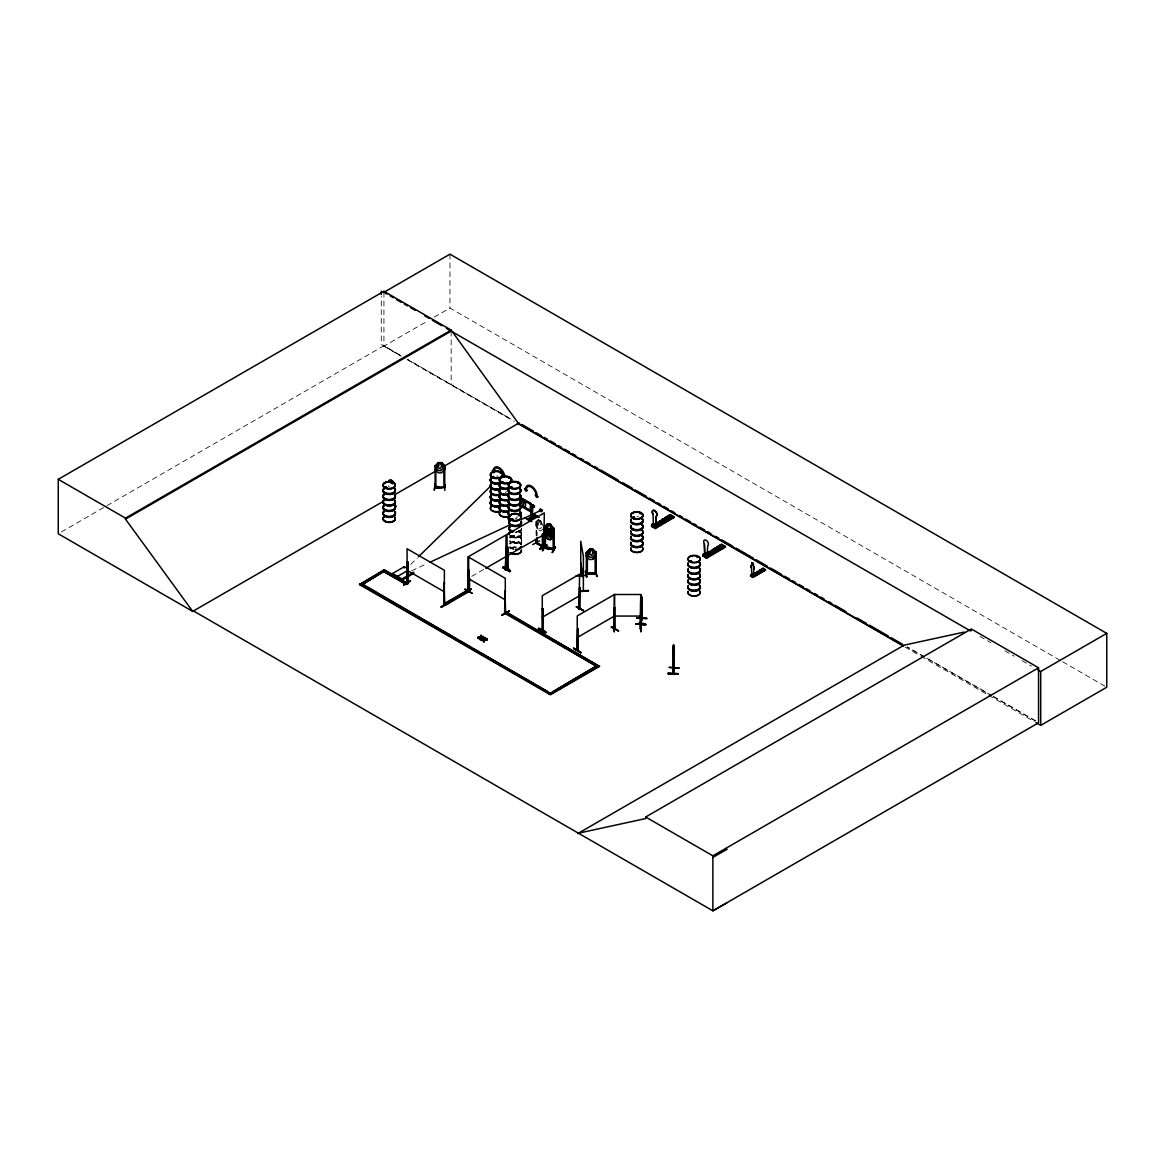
<?xml version="1.0" encoding="UTF-8"?>
<svg xmlns="http://www.w3.org/2000/svg" width="1165" height="1165" viewBox="0 0 1165 1165"><rect width="100%" height="100%" fill="white"/><g stroke="black" fill="none" stroke-linecap="round" stroke-linejoin="round"><path stroke-width="0.75" stroke-dasharray="5 3.75" d="M521.425 542.366L521.454 539.774M521.439 539.89L521.425 544.841M543.05 528.997L540.72 531.065L538.303 529.682L536.016 524.934L536.016 521.512L536.978 521.833L536.978 536.191M511.843 535.711L511.027 536.308A6.189 3.568 0 0 0 520.173 535.827A6.189 3.568 0 0 0 518.352 530.57L520.697 532.114M512.556 536.395L511.479 536.482M518.629 532.58L519.444 532.318M519.284 532.536L519.284 532.099M521.25 529.667L521.571 528.444M521.352 534.983L521.571 533.803M521.25 540.662L521.352 538.361M539.06 520.478L538.317 524.468L539.832 526.667L540.604 524.294L539.133 520.435M542.977 525.575L540.677 520.886L538.303 519.605L537.152 524.862L538.696 527.789L540.225 528.662L541.74 527.512M512.294 536.614L511.319 535.915M512.848 536.351L511.508 536.774M520.711 535.885L521.337 534.764M410.75 564.341L417.157 558.064M538.346 519.444L535.929 521.556L536.978 521.833M511.479 536.148L512.92 536.162M520.697 535.9L519.692 536.643A6.189 3.568 0 0 1 509.906 535.885L515.265 537.706L520.697 535.652M516.881 547.142L512.149 547.506L509.833 548.832A6.189 3.568 0 0 1 516.867 547.171M61.395 531.954L105.418 506.527M106.991 505.625L383.926 345.728L401.124 355.66M383.926 292.298L383.926 346.18L427.963 320.768M434.239 317.128L449.967 308.055L1061.067 660.875M541.74 524.949L540.72 520.813M535.929 524.978L538.376 529.638L540.633 531.109M471.781 576.326L484.232 569.132M411.609 570.821L426.39 563.918M518.396 537.196L519.692 536.41A6.189 3.568 0 0 0 518.352 530.774L519.692 531.371M505.173 492.344L506.935 491.586M518.381 536.992L513.649 537.342L509.833 535.652A6.189 3.568 0 0 0 519.634 536.395M512.149 547.521L513.649 547.157M511.843 536.643L511.319 536.686M400.891 355.791L381.29 344.52L381.29 296.434M407.168 359.403L510.561 418.861L407.386 359.271M924.471 656.885L907.244 646.968L924.428 656.9M991.837 695.622L926.044 657.774L991.663 695.723M993.395 696.51L1035.7 720.844M1062.655 661.778L1106.75 687.248M979.925 636.396L990.832 642.687M1004.856 650.784L1014.22 656.186M1022.011 660.686L1031.36 666.089M993.221 696.612L1035.437 720.989M383.926 346.18L401.124 356.111M407.386 359.723L514.216 421.395M905.147 647.099L919.331 655.298M920.918 656.201L987.119 694.427M988.692 695.345L1034.404 721.732M538.376 519.561L540.677 520.886M388.367 485.776L389.314 486.824M520.711 531.895L521.571 533.978L520.711 532.143M536.745 521.847L536.745 536.337M521.25 538.114L521.454 539.031L521.425 528.852A6.16 3.553 0 0 1 515.265 532.449M521.25 544.055L521.454 544.987M536.351 521.469L536.351 535.827M536.089 521.585L536.104 535.973M451.161 331.108L451.161 384.989M449.967 254.174L449.967 308.055M636.847 516.648A6.16 3.553 0 0 1 638.435 516.779M519.619 530.41A6.16 3.553 0 0 1 518.338 530.963A6.189 3.568 0 0 1 519.634 536.628M521.527 528.546A6.262 3.611 0 0 1 521.308 529.478M520.682 530.352A6.262 3.611 0 0 1 515.265 532.157M521.527 528.24A6.262 3.611 0 0 1 521.308 529.172M520.682 530.046A6.262 3.611 0 0 1 515.265 531.852M515.265 518.381A6.16 3.553 0 0 1 516.852 518.498M513.663 549.268A6.16 3.553 0 0 1 509.921 547.608M509.921 544.055A6.16 3.553 0 0 1 516.066 542.308A6.16 3.553 0 0 1 521.221 544.914M513.649 548.977A6.262 3.611 0 0 1 509.848 547.302M509.848 543.676A6.262 3.611 0 0 1 516.08 541.9A6.262 3.611 0 0 1 521.308 544.55M509.95 548.715A6.131 3.539 0 0 1 516.852 547.055M509.848 537.735A6.262 3.611 0 0 1 519.284 536.774A6.262 3.611 0 0 1 519.284 542.308A6.262 3.611 0 0 1 509.848 541.346M513.663 548.278A6.175 3.568 0 0 1 509.921 546.618M509.921 543.05A6.175 3.568 0 0 1 516.867 541.39A6.175 3.568 0 0 1 521.439 544.841M509.921 538.114A6.16 3.553 0 0 1 519.226 537.167A6.16 3.553 0 0 1 519.226 542.613A6.16 3.553 0 0 1 509.921 541.667M513.649 548.671A6.262 3.611 0 0 1 509.848 546.997M509.848 543.371A6.262 3.611 0 0 1 516.08 541.594A6.262 3.611 0 0 1 521.308 544.244M509.848 537.429A6.262 3.611 0 0 1 519.284 536.468A6.262 3.611 0 0 1 519.284 542.002A6.262 3.611 0 0 1 509.848 541.041M509.921 537.109A6.16 3.553 0 0 1 519.226 536.162A6.16 3.553 0 0 1 519.226 541.623A6.16 3.553 0 0 1 509.921 540.677M518.338 531.342A6.145 3.553 0 0 1 519.605 536.934A6.145 3.553 0 0 1 509.935 536.191M517.624 516.925A6.16 3.553 0 0 1 516.139 517.275M496.567 475.99A6.175 3.568 0 0 1 498.169 476.121"/><path stroke-width="1.5" d="M640.866 600.616L641.1 597.077M585.791 575.408L575.947 576.005M434.924 469.408L438.229 472.874L441.579 472.859L444.884 469.48L444.884 466.058L441.579 462.592L438.229 462.622L434.924 465.985M435.943 466L435.026 466.029L436.089 465.884M435.011 484.451L434.297 490.261L435.026 484.116M435.812 466.015L435.856 487.582C433.162 484.349 441.579 488.863 444.724 486.883M435.856 486.795L435.098 486.504M438.229 462.549L436.657 468.607L438.826 470.675L440.996 470.704L443.137 468.694L441.579 462.592M443.865 466.073L444.753 465.884L441.52 462.753M443.763 487.072C448.103 486.038 436.773 489.635 434.953 487.509M443.967 487.378L443.792 466.116L444.753 466.087M444.753 486.664L443.763 486.839M444.753 490.407L445.103 484.625M640.692 601.533L641.332 595.271L641.667 618.455L640.619 624.076L640.866 597.194L640.968 602.494M673.006 651.133L673.53 644.857L673.705 647.405M635.813 624.105C642.92 621.222 654.249 626.843 635.872 623.712M645.658 624.688L635.857 623.814M668.128 673.676C698.956 674.579 647.099 672.919 678.015 673.909M668.171 673.006L678.03 673.545M655.764 526.318L656.245 516.212A3.306 1.922 59.5 0 0 656.245 512.396A3.306 1.922 59.5 0 0 652.91 510.518A3.306 1.922 59.5 0 0 652.91 514.318L653.055 514.246A3.306 1.922 59.5 0 1 653.055 510.43A3.306 1.922 59.5 0 1 656.39 512.309A3.306 1.922 59.5 0 1 656.39 516.124L655.91 526.231L653.084 524.847L653.783 525.095M707.097 555.953L707.723 545.759A3.306 1.922 59.5 0 0 707.723 541.943A3.306 1.922 59.5 0 0 704.388 540.065A3.306 1.922 59.5 0 0 704.388 543.88L704.796 554.627L706.019 554.059M753.362 575.86L753.784 569.059A2.199 1.282 59.5 0 0 753.449 566.059L753.435 563.86M641.1 602.188L641.216 600.252M673.414 651.774L673.516 646.036M673.283 657.045L673.399 646.662L672.875 673.632L673.326 672.889M673.283 646.793L673.283 673.69L673.414 672.351M673.705 649.968L673.239 654.497L673.006 653.696M545.395 526.638L544.463 526.609L545.424 526.58L545.409 548.351L544.375 548.176L553.87 549.749L553.783 528.167L552.749 527.949L553.535 549.953L553.783 528.167M595.359 552.327L596.029 552.312M541.011 509.702C540.793 506.819 537.793 512.018 540.4 510.78M530.104 504.197C530.963 502.071 529.143 505.042 531.094 504.227L519.546 497.732M530.541 504.168L530.337 511.231M530.672 507.357L531.808 506.629L532.565 507.547L530.949 507.561M654.614 524.585L653.114 525.007M652.837 526.463L652.997 524.002L654.468 523.988L654.002 524.847M704.519 554.161C706.005 553.521 704.286 555.297 704.767 554.001M704.796 554.627L704.81 554.322M705.728 553.564L705.043 554.467M751.789 563.278L751.876 565.171A2.199 1.282 59.5 0 0 751.556 567.806L751.469 567.865A2.199 1.282 59.5 0 1 751.789 565.214L751.906 563.001M752.619 574.738L751.585 575.117L752.444 574.403M753.449 575.801L751.556 574.986L752.634 574.782M752.284 574.942L752.066 575.146M519.546 497.004L531.065 503.542L530.293 510.59M530.381 511.042L530.104 510.474M530.774 510.867L530.774 511.77L530.381 510.488M531.051 511.508L522.415 506.571M636.92 618.105L646.823 618.397L636.978 617.756M641.464 597.325L641.551 619.037L642.061 618.44M640.634 602.465L640.968 624.105L641.1 622.765M641.07 601.985L640.866 602.116M641.332 605.523L640.866 607.446L641.566 600.237M642.046 618.542L641.041 623.989M673.982 646.502L673.632 644.988M673.385 651.57L673.181 651.701M673.53 644.857L673.909 668.113L673.05 673.035M674.331 668.535L674.375 667.239L673.865 667.836M673.355 673.574L674.375 668.026L672.948 673.618L672.977 672.365M679.078 668.302L669.249 667.545M714.655 549.516L716.009 550.288L716.664 549.356M759.289 571.389L759.114 572.379L758.735 571.433M759.303 572.365L759.842 571.797L758.459 571.753M385.353 487.028L386.358 487.742M386.066 486.795L386.562 487.218M386.066 487.072L386.591 487.771M392.751 482.951L393.362 483.402L392.445 483.621M394.09 482.572L391.28 479.936C384.071 481.829 394.556 478.145 392.823 483.591M393.071 483.431L393.362 483.402M392.532 483.14L393.289 483.242M493.916 477.242L492.62 476.878M494.12 477.242L493.29 476.31L493.144 477.315M500.047 472.742L500.717 473.063L499.945 472.641M502.421 482.82A6.175 3.568 0 0 1 502.421 476.645A6.175 3.568 0 0 1 511.683 479.732A6.175 3.568 0 0 1 502.421 482.82L501.372 481.917M502.465 482.543L502.057 481.495L501.314 482.281M501.897 482.208L502.654 482.106M508.668 478.305L509.076 477.694M510.314 487.349L511.275 486.752L512.105 487.625M510.445 487.625L511.275 486.693M511.581 487.072L511.959 487.742L511.843 486.999M517.639 483.373L518.702 483.446L518.032 482.922M511.027 519.357L512.92 519.211M512.658 519.08L511.479 519.255M632.901 518.003L633.425 517.027L632.653 517.478M634.139 517.711L632.988 517.551M634.459 517.537L633.731 517.959M640.007 513.794L640.866 513.416M640.706 513.561L640.546 513.183M691.457 561.224L689.884 561.355L691.282 560.744M691.631 561.501L689.971 560.947M697.238 557.394L698.185 557.074M698.228 557.307L697.442 556.841M614.29 631.459L614.232 626.086M580.636 575.976L581.117 575.146M465.155 588.908L472.247 593.335L464.85 589.475M510.154 571.433L502.668 567.239L509.717 571.695C512.585 570.704 503.702 564.69 502.668 567.675M510.488 571.185L503.411 567.209L510.547 571.214M538.405 628.707C544.987 629.275 551.322 637.037 538.405 628.721L545.453 632.712M538.725 628.459L545.832 632.508M538.783 628.052L545.817 632.071M573.733 648.657C595.621 661.443 558.807 639.498 580.825 652.284M548.54 524.468L545.934 534.4L548.016 536.832L550.069 537.211L552.108 535.565L552.108 533.002L549.56 524.658M548.497 529.405L547.492 533.643L549.531 535.347L550.579 532.711L549.531 529.609L548.467 529.463M529.988 521.105L524.731 517.595M480.927 636.935L480.359 639.687L480.927 636.935L483.315 636.629L483.315 637.983L480.927 638.289M484.567 639.032L483.999 641.784L484.567 639.032L486.955 638.726L486.955 640.08L484.567 640.386M480.359 639.687L481.014 635.304L481.465 636.906M483.999 641.784L485.091 637.663M479.907 638.085L480.373 636.978C474.869 637.823 481.174 637.779 479.907 639.425M481.465 635.566L481.014 636.643L483.315 636.629M483.548 640.182L483.999 639.075C478.509 639.935 484.8 639.876 483.548 641.522M642.017 618.935L642.002 596.931M751.556 574.869L752.124 576.5L751.512 576.02M539.599 540.909L532.653 544.623M403.585 585.223L410.546 580.825M471.097 589.053L465.651 592.694M585.238 571.476L586.767 577.185L585.704 571.389M407.779 583.024L407.007 582.573L407.779 583.243M407.706 562.214L407.692 583.811L407.954 562.069L407.08 561.85L407.954 562.069M444.054 603.659L445.598 604.402L469.612 590.16L469.058 591.354M443.807 604.664L444.739 604.824L444.011 582.893L444.389 604.999M467.908 591.456L468.927 591.645L468.84 570.093L467.966 569.874L468.84 570.093M504.591 612.004C506.659 612.411 503.426 610.78 505.275 613.023L505.29 578.321L467.966 556.768L467.966 591.5L468.199 569.729M598.155 667.21L505.013 612.484M505.61 612.877L504.896 590.917L504.663 612.703M544.332 526.551L547.477 523.74L545.934 529.522L548.016 531.954L550.069 532.332L552.108 530.687L550.652 524.337L553.754 528.415L552.851 528.24M537.065 542.599L536.046 543.196L536.949 542.526M542.817 546.327L536.817 543.006L542.497 545.773M641.012 623.246L641.682 618.397M506.309 569.044L505.552 569.423M506.309 569.831L505.552 570.209L506.003 548.103L505.304 570.064L506.309 569.831L506.251 548.249M507.911 568.913L507.925 568.039L506.906 569.146L507.605 568.738M543.968 547.273L544.638 546.895L543.604 547.171M507.328 569.219L506.979 534.444L544.303 512.891L543.851 548.103L544.506 547.754M542.963 629.202L542.439 630.571L543.225 630.149L543.138 608.611L542.264 608.844L543.138 608.611M579.937 608.96L579.602 587.291L578.889 609.251L579.355 608.552M640.721 607.606L640.328 629.216L640.721 594.5L614.334 594.5L614.217 629.551L614.916 629.144L613.897 629.45L614.756 628.153M544.303 530.031L547.434 534.051L550.652 534.589L553.754 531.837M544.404 530.031L547.521 533.905L550.623 534.648L553.695 531.721M544.259 531.56L547.434 528.677L550.564 529.361L553.623 533.366M550.535 529.42L547.404 528.735M545.482 545.191L542.875 550.768M542.395 550.623L545.904 544.914M544.477 547.404L545.511 547.375L544.521 547.142M545.395 548.118L544.521 547.929M550.594 539.599C546.633 541.172 540.094 528.648 547.434 538.929L550.623 539.526L553.623 536.716M553.725 536.774L550.535 539.497M552.894 549.822C558.166 547.637 527.629 543.822 553.754 549.705M552.341 552.152L555.414 546.691L552.414 552.516M552.283 552.545L555.501 547.099M531.924 517.289C532.259 513.357 533.585 490.698 531.153 517.741L531.051 503.644L519.605 497.339M531.022 504.358L520.74 498.707M541.288 510.197C539.672 514.479 544.725 508.654 541.288 510.197L521.585 519.415M531.298 507.154L532.07 507.605L531.488 506.149L532.42 507.634M613.897 629.45L614.829 629.158M385.921 486.912L385.091 487.654L386.547 487.654M508.843 477.839L509.527 478.364M509.382 478.305L509.44 477.898M518.658 483.359L518.003 483.169M634.401 517.901L633.993 517.114M697.937 557.307L697.238 557.074M586.257 574.243L596.101 573.661M596.058 552.37L595.111 552.166L595.155 573.966L595.024 572.903L596.101 572.874M589.534 549.254L587.976 555.414L590.145 557.321L592.301 557.19L594.441 555.035L592.839 549.21L589.534 549.254L586.257 552.851L586.257 556.331L589.548 559.564L592.883 559.36L596.058 555.676M592.839 559.287L596.16 555.69M550.579 529.347L548.497 530.279L547.492 528.75M573.748 648.279L580.84 652.72M531.153 517.566L531.153 507.634M418.439 556.812L491.513 485.266M468.592 591.252L469.364 590.801M505.304 569.292L506.076 568.84L505.726 570.151M544.55 547.681L543.604 547.958L544.375 547.506M543.138 630.192L542.176 630.381L542.963 629.974M542.264 630.367L542.264 595.737L579.602 574.185L578.961 609.208M578.889 609.251L579.675 608.8M577.301 649.75L577.957 649.4M614.8 629.187L614.771 607.402M587.349 574.17L587.422 552.691L586.257 552.924L589.592 549.327L592.869 549.05L596.174 552.341L596.13 573.864M586.446 573.413L595.199 572.903M595.999 573.107L586.374 573.428L586.286 574.432L586.359 552.676L587.276 552.632L587.189 574.447M714.757 549.589L716.49 549.443M511.479 519.197L512.556 518.993M511.319 519.736L512.76 519.517M512.673 519.736L512.149 518.76M444.724 487.669L444.753 465.884M651.555 526.201L651.599 524.643C655.181 519.983 653.594 531.473 654.075 524.614M653.114 525.284L670.341 514.712L673.88 516.721L674.171 517.449L655.4 528.531M668.972 516.357L651.774 526.507L652.531 526.929L669.744 516.779M670.749 515.556L651.585 526.056L655.414 528.517M653.58 525.066L670.341 515.003L673.239 516.779M706.922 554.686L722.358 545.016L703.383 556.317L702.641 555.865L721.674 544.346L725.198 546.356L725.504 547.084L706.733 558.166M721.485 544.871L725.198 546.633L705.597 557.525M706.238 557.918L706.471 556.288L708.378 555.152L706.194 556.127L706.194 557.249L703.209 555.559L705.102 553.317M765.172 569.816L752.299 577.01L753.085 577.461L765.623 570.078L763.075 568.258L763.716 569.015L750.843 576.194M752.299 576.995L754.206 575.466L752.75 576.85M763.541 568.797L750.566 575.918L763.104 568.564L765.463 569.889M657.045 526.929L656.769 525.371L654.861 527.614L651.876 525.925L653.783 523.682M661.662 519.823C672.088 524.41 656.609 520.391 663.569 518.702L667.108 520.988L663.569 518.702M665.259 517.711C675.685 522.299 660.206 518.265 667.166 516.59L670.705 518.862L667.166 516.59M668.433 515.833C678.86 520.42 663.38 516.401 670.341 514.712M652.08 526.682L671.055 515.571M671.215 515.833L652.502 526.929M673.88 516.721L654.643 528.095L657.045 525.517M673.195 516.59L654.482 527.832M671.666 517.697L654.264 527.891L673.88 516.983M673.894 517.129L654.672 528.138M704.388 543.88L704.665 554.7M703.878 556.55L702.932 554.278L704.84 553.157M712.995 549.458C723.421 554.045 707.941 550.026 714.902 548.336L718.441 550.623L714.902 548.336M716.591 547.346C727.018 551.933 711.538 547.899 718.499 546.225L722.038 548.497L718.499 546.225M719.766 545.468C730.193 550.055 714.713 546.035 721.674 544.346M702.728 555.923L721.63 544.769M703.179 556.171L721.674 544.638M704.33 555.996L704.155 553.739L705.408 554.249L705.408 556.608L704.33 555.996L704.33 553.637M706.762 554.424L722.096 545.22M705.509 557.452L724.528 546.225M707.534 556.812L725.198 546.356M753.362 566.103L753.449 566.059A2.199 1.282 59.5 0 1 753.682 569.117L753.784 569.059M763.526 568.695L750.697 576.107L751.847 574.127L750.755 575.728M763.075 568.258L750.391 575.932L753.129 577.461M752.503 577.01L765.434 569.583M752.648 577.199L765.449 569.758M407.109 582.675L407.561 583.811L406.206 584.597L382.877 571.127L406.206 583.913L407.561 583.126L384.232 569.656L359.548 584.597L550.404 694.777L599.509 666.424L506.178 611.873L504.824 612.659M444.651 583.257L443.763 583.039M507.605 547.186L507.561 568.724M543.604 547.958L544.303 525.997L544.463 548.162M543.851 548.103L544.55 526.129M548.016 549.137L541.361 545.337M443.996 604.402L445.598 605.072L468.942 591.602L467.995 590.699M441.506 607.169C463.262 594.558 426.419 615.615 448.132 602.509M464.486 592.898L471.432 589.17M507.925 568.272L507.328 568.433M441.127 606.965L448.467 603.121M468.679 591.267L469.539 590.99L469.539 578.088M505.537 591.281L504.663 591.063M502.406 615.207C524.017 602.407 486.839 623.785 509.061 610.911M579.355 609.339L579.835 587.422M576.267 606.863L583.694 610.649L576.66 606.63M577.884 628.678L577.185 650.638L577.257 615.95L614.596 594.398L614.552 629.042M613.97 607.853L614.843 607.635L613.97 607.853L614.363 629.551M611.261 627.061L618.702 630.847L611.654 626.843M193.565 610.999L192.808 611.45L58.25 533.759L58.25 479.325L383.926 291.294L451.161 330.103L518.396 423.361L903.341 645.614M383.926 291.294L383.926 292.298L449.967 254.174L1106.75 633.367L1106.75 687.248L1040.709 725.373L1035.991 722.635M58.25 479.325L125.485 518.134L451.161 330.103M727.135 902.7L712.878 910.826L193.477 610.955L192.706 611.392L125.485 519.139L451.161 331.108M192.706 611.392L383.401 501.3M394.382 494.95L436.773 470.485M443.05 466.859L519.153 422.924M359.548 584.597L381.319 572.015M382.877 571.127L384.232 569.656M392.401 574.826L392.401 573.588L404.255 566.743L406.905 568.098M392.401 573.588L397.673 576.311L408.056 570.311M525.575 503.295L522.619 498.897L525.575 503.295L525.502 506.076L522.546 507.066L519.575 505.362L530.774 511.77L530.774 503.775M401.823 579.034L413.691 572.19L413.691 573.428L401.823 580.272L401.823 579.034L397.673 576.311M532.507 504.998L534.429 505.887L534.24 507.226L532.507 506.236L532.507 504.998L534.429 505.887M532.507 506.236L534.429 507.125M530.774 510.954L522.415 505.843M532.172 513.386L538.783 517.318M527.512 519.226L534.895 515.076L527.891 519.109M534.837 515.323L527.832 519.357M528.677 519.561L535.711 515.556L528.706 519.59M529.056 520.085L536.046 516.037M485.776 568.243L506.003 556.564M506.979 556.011L544.303 534.444M542.57 534.036L542.934 547.157L543.21 534.4M542.963 546.327L542.817 547.113M468.811 590.801L467.573 590.145L444.244 603.616L444.258 604.955L444.404 570.311L407.08 548.759L407.08 583.49L408.041 583.636M547.04 545.264C532.42 555.487 543.341 543.283 547.04 545.293M448.904 601.591L467.573 590.815L468.811 591.572M596.596 666.322L504.824 613.329L506.178 612.542L529.522 626.013M542.264 617.29L579.602 595.737M577.257 637.503L614.596 615.95M553.666 691.326L596.786 665.754L549.035 693.99M359.548 583.913L550.404 694.107L599.509 665.754M577.665 833.645L904.113 645.162L964.256 632.085M578.423 833.193L645.658 818.573L645.658 817.014L971.333 628.984L1038.568 667.793L1038.568 722.795L712.878 910.826L712.878 855.824L1038.568 667.793M971.333 630.542L970.576 630.993L446.472 328.399M1037.593 669.686L1040.709 671.491L1106.75 633.367M712.878 857.396L727.135 849.27M429.667 562.389L510.095 524.789M663.599 519.823L664.662 519.648M505.887 569.685L506.003 535.012L468.665 556.564L468.679 591.82M542.57 629.784L543.225 629.362L542.497 629.799M577.738 649.444L577.49 650.784L577.505 629.187M691.428 561.486L690.554 561.748M521.833 505.246L523.595 504.489L523.595 502.712L521.833 499.945M469.189 590.873L469.306 577.942M542.788 630.047L542.89 608.465M542.555 630.527L542.511 608.975M544.681 547.972L544.565 526.42M581.16 576.165L581.131 568.476M583.359 590.844L583.403 556.462L580.738 541.288L580.796 576.224L580.796 575.437M752.022 562.768L752.867 562.913M394.12 504.023L396.377 506.484M502.566 482.208L503.003 481.786M518.425 515.352L519.444 515.367M633.105 517.624L633.745 517.901M531.924 507.911L531.852 517.974M704.912 554.045L705.48 553.914M577.957 650.187L578.131 628.809M407.24 583.228L407.313 561.705M543.21 546.953L536.351 543.021L536.351 539.424M483.315 637.983L481.014 637.998L481.014 635.304M484.64 638.74L486.955 638.726M486.955 640.08L484.64 640.095L484.655 637.401M478.029 636.993L480.446 636.687M478.029 638.347L480.446 638.027M481.669 639.09L484.087 638.784M481.669 640.444L484.087 640.124M502.741 567.573L509.76 571.549M576.326 606.747L583.374 610.766M618.309 631.081L611.363 626.945M385.921 486.737L385.062 487.436M518.891 515.673L519.037 515.673A6.262 3.611 0 0 0 519.969 511.377M633.745 518.323A6.189 3.568 0 0 1 633.745 512.149A6.189 3.568 0 0 1 643.036 515.236A6.189 3.568 0 0 1 633.745 518.323L632.944 517.886M580.301 590.873L588.514 590.437M580.243 591.325L588.529 590.917L580.33 591.485M596.698 576.529L595.621 570.471L597.15 576.529M614.334 616.067L640.721 616.067M444.87 487.451L435.055 487.567L435.171 486.475M586.417 574.447L596.029 573.864L595.999 552.123M641.216 595.271L640.925 604.897L640.692 604.096M641.201 596.451L641.216 598.752M640.866 607.329L640.634 605.844L640.968 607.46M636.935 617.96L646.779 618.586M635.813 624.018L645.658 624.629M669.234 667.254L679.137 667.982M673.792 668.492L674.317 646.517M545.322 547.594L545.322 548.38M705.742 557.438L706.5 557.86M435.171 487.553L435.069 465.767M547.434 523.799L550.652 524.337M547.492 523.886L550.608 524.425M548.497 524.527L549.531 524.716M633.745 516.983L634.503 517.478M385.586 487.451L386.387 487.028M542.846 547.099L542.963 534.546M751.847 574.127L752.066 575.029M665.157 519.808C661.822 518.25 664.676 522.925 665.448 519.867M444.069 604.417L444.011 582.893M752.226 574.855L751.396 574.52L751.396 576.093M652.837 524.104L653.696 524.556M652.997 526.362L654.075 526.973M702.932 555.69L706.747 558.151M410.211 581.029L403.643 584.874M383.926 292.298L387.057 294.104M390.188 295.91L393.319 297.716M396.435 299.522L401.124 302.23M404.255 304.036L407.386 305.842M410.517 307.647L415.206 310.356M424.584 315.773L429.273 318.482M432.404 320.288L441.783 325.69M522.299 424.73L533.293 431.079M536.439 432.899L541.157 435.623M544.288 437.428L547.434 439.249M550.579 441.054L555.297 443.778M558.443 445.598L561.574 447.418M564.719 449.224L569.437 451.947M572.583 453.768L575.714 455.573M580.432 458.296L583.578 460.117M586.723 461.923L589.854 463.743M594.572 466.466L597.718 468.272M600.863 470.092L618.149 480.067M622.853 482.791L632.289 488.237M635.42 490.043L646.429 496.392M649.56 498.212L654.279 500.935M657.424 502.741L660.57 504.562M663.715 506.382L668.419 509.09M671.564 510.911L674.71 512.731M679.413 515.44L682.559 517.26M685.704 519.08L690.423 521.803M693.568 523.609L696.699 525.43M699.845 527.235L704.563 529.959M707.708 531.779L710.839 533.585M715.558 536.308L718.703 538.128M721.849 539.934L732.843 546.283M735.989 548.103L753.274 558.079M756.405 559.899L767.415 566.248M770.546 568.054L781.555 574.418M784.686 576.224L789.404 578.947M792.55 580.767L795.695 582.573M798.84 584.393L803.544 587.116M806.69 588.922L809.835 590.742M814.539 593.466L817.684 595.271M820.83 597.092L823.975 598.897M828.694 601.621L831.825 603.441M834.97 605.247L845.965 611.61M856.974 617.96L866.396 623.391M869.541 625.212L888.4 636.09M891.531 637.91L902.54 644.26M517.362 423.215L903.574 646.196M502.974 476.587L503.95 477.155A6.946 4.005 60 0 0 499.042 468.65A6.946 4.005 60 0 0 494.135 471.49M531.488 506.149L532.274 506.6M531.298 506.265L532.026 506.862M519.605 499.974L522.051 503.178L519.605 502.625M520.74 505.159L531.051 510.823M532.143 513.357L537.779 516.619M531.779 513.27L538.885 517.551M531.779 521.687L524.789 517.653M542.963 547.113L536.031 543.108L536.104 539.57M467.966 578.321L505.29 599.873M532.623 627.818L599.509 666.424M407.08 570.311L444.404 591.864M393.974 575.728L400.265 579.369M385.79 571.229L398.226 578.423M401.343 580.214L407.561 583.811M365.402 586.403L362.257 583.913L550.404 693.219M368.533 588.209L379.513 594.543M382.644 596.364L456.331 638.901M459.461 640.706L470.442 647.041M473.572 648.861L547.259 691.398M645.658 817.014L712.878 855.824M673.851 668.55L673.88 646.386M752.575 562.826L753.333 563.918M443.894 487.654L443.763 486.65M663.438 520.362L665.332 519.721M704.723 554.263L708.378 556.564L708.378 555.152M542.366 546.807L542.322 534.182M546.72 545.031L539.701 548.73M389.27 481.029L390.29 480.81L391.28 483.446M532.347 517.61L532.565 507.328M493.698 472.801L492.285 470.412L493.261 470.98A8.315 4.806 60 0 1 498.372 467.194A8.315 4.806 60 0 1 504.824 475.903M751.731 575.16L751.556 567.806M585.631 571.447L586.636 577.141M580.738 562.841L583.403 578.015M653.055 514.246L653.405 524.993L653.507 523.522M641.012 626.144L640.794 631.911L640.765 625.751M614.261 625.751L614.29 631.911M1040.709 671.491L1040.709 725.373M763.323 570.835L760.963 569.685M760.92 572.248L758.561 571.098M754.017 575.35L754.206 576.398M708.102 555.006L708.102 556.127M656.769 525.371L656.769 526.493M536.978 537.997L536.817 543.56M536.745 538.128L536.599 543.516M534.24 506.003L534.24 507.226M532.696 504.882L532.696 506.12M531.779 506.877L531.706 517.974M507.853 547.317L507.853 568.957M507.212 547.681L507.212 569.234M504.896 590.917L504.824 613.329M486.519 638.478L486.519 639.833M482.893 636.381L482.893 637.736M482.092 639.337L482.092 640.692M478.451 637.24L478.451 638.595M404.255 566.743L404.255 567.981M381.29 291.09L381.29 294.658M125.485 518.134L125.485 519.139M699.408 573.617A6.145 3.553 0 0 1 694.879 578.903A6.145 3.553 0 0 1 688.136 574.462M699.422 562.025A6.175 3.568 0 0 1 694.879 567.34A6.175 3.568 0 0 1 688.107 562.884M699.408 568.971A6.16 3.553 0 0 1 694.879 574.272A6.16 3.553 0 0 1 688.122 569.831M699.495 568.593A6.262 3.611 0 0 1 694.893 573.996A6.262 3.611 0 0 1 688.034 569.467M699.495 568.287A6.262 3.611 0 0 1 694.893 573.69A6.262 3.611 0 0 1 688.034 569.161M699.408 567.981A6.16 3.553 0 0 1 694.879 573.282A6.16 3.553 0 0 1 688.122 568.84M699.495 562.651A6.262 3.611 0 0 1 694.893 568.039A6.262 3.611 0 0 1 688.034 563.525M699.495 562.346A6.262 3.611 0 0 1 694.893 567.734A6.262 3.611 0 0 1 688.034 563.219M699.422 563.03A6.175 3.568 0 0 1 694.879 568.345A6.175 3.568 0 0 1 688.107 563.889M699.422 573.952A6.175 3.568 0 0 1 694.879 579.267A6.175 3.568 0 0 1 688.107 574.811M699.437 574.185A6.189 3.568 0 0 1 694.879 579.5A6.189 3.568 0 0 1 688.107 575.044M699.422 578.976A6.175 3.568 0 0 1 694.879 584.291A6.175 3.568 0 0 1 688.107 579.835M699.408 585.922A6.16 3.553 0 0 1 694.879 591.223A6.16 3.553 0 0 1 688.122 586.781M699.495 585.544A6.262 3.611 0 0 1 694.893 590.946A6.262 3.611 0 0 1 688.034 586.417M699.495 585.238A6.262 3.611 0 0 1 694.893 590.64A6.262 3.611 0 0 1 688.034 586.112M699.495 579.602A6.262 3.611 0 0 1 694.893 584.99A6.262 3.611 0 0 1 688.034 580.476M699.495 579.296A6.262 3.611 0 0 1 694.893 584.684A6.262 3.611 0 0 1 688.034 580.17M699.422 579.981A6.175 3.568 0 0 1 694.879 585.296A6.175 3.568 0 0 1 688.107 580.84M699.408 584.932A6.16 3.553 0 0 1 694.879 590.233A6.16 3.553 0 0 1 688.122 585.791M699.422 590.903A6.175 3.568 0 0 1 694.879 596.218A6.175 3.568 0 0 1 688.107 591.762M699.393 590.582A6.131 3.539 0 0 1 694.879 595.854A6.131 3.539 0 0 1 688.151 591.427M699.408 574.491A6.145 3.553 0 0 1 695.665 579.704A6.145 3.553 0 0 1 687.933 576.267M642.206 530.148A6.189 3.568 0 0 1 637.648 535.478A6.189 3.568 0 0 1 630.877 531.007M642.177 519.43A6.16 3.553 0 0 1 637.648 524.731A6.16 3.553 0 0 1 630.891 520.289M642.177 518.425A6.16 3.553 0 0 1 637.648 523.74A6.16 3.553 0 0 1 630.891 519.284M642.177 525.371A6.16 3.553 0 0 1 637.648 530.687A6.16 3.553 0 0 1 630.891 526.231M642.264 524.993A6.262 3.611 0 0 1 637.663 530.395A6.262 3.611 0 0 1 630.804 525.866M642.264 524.687A6.262 3.611 0 0 1 637.663 530.09A6.262 3.611 0 0 1 630.804 525.561M642.177 524.381A6.16 3.553 0 0 1 637.648 529.682A6.16 3.553 0 0 1 630.891 525.24M642.264 519.051A6.262 3.611 0 0 1 637.663 524.439A6.262 3.611 0 0 1 630.804 519.925M642.264 518.745A6.262 3.611 0 0 1 637.663 524.134A6.262 3.611 0 0 1 630.804 519.619M642.192 530.337A6.175 3.568 0 0 1 637.648 535.652A6.175 3.568 0 0 1 630.877 531.196M642.789 531.764A6.145 3.553 0 0 1 636.847 536.235A6.145 3.553 0 0 1 630.906 531.764M642.789 547.841A6.145 3.553 0 0 1 636.847 552.312A6.145 3.553 0 0 1 630.906 547.841M642.206 530.599A6.189 3.568 0 0 1 637.648 535.929A6.189 3.568 0 0 1 630.877 531.458M642.192 536.381A6.175 3.568 0 0 1 637.648 541.696A6.175 3.568 0 0 1 630.877 537.24M642.192 535.376A6.175 3.568 0 0 1 637.648 540.691A6.175 3.568 0 0 1 630.877 536.235M642.192 542.322A6.175 3.568 0 0 1 637.648 547.637A6.175 3.568 0 0 1 630.877 543.181M642.264 541.943A6.262 3.611 0 0 1 637.663 547.346A6.262 3.611 0 0 1 630.804 542.817M642.264 541.638A6.262 3.611 0 0 1 637.663 547.04A6.262 3.611 0 0 1 630.804 542.511M642.192 541.317A6.175 3.568 0 0 1 637.648 546.647A6.175 3.568 0 0 1 630.877 542.176M642.264 536.002A6.262 3.611 0 0 1 637.663 541.39A6.262 3.611 0 0 1 630.804 536.876M642.264 535.696A6.262 3.611 0 0 1 637.663 541.084A6.262 3.611 0 0 1 630.804 536.57M642.192 547.288A6.175 3.568 0 0 1 637.648 552.603A6.175 3.568 0 0 1 630.877 548.147M512.134 531.662A6.262 3.611 0 0 1 509.848 526.726M512.178 531.968A6.16 3.553 0 0 1 509.921 527.104M509.309 534.444A6.16 3.553 0 0 1 509.921 531.75M509.09 533.847A6.175 3.568 0 0 1 509.921 532.07M521.308 521.658A6.262 3.611 0 0 1 514.449 526.172A6.262 3.611 0 0 1 509.848 520.784M513.663 531.327A6.175 3.568 0 0 1 509.921 526.099M521.236 522.022A6.175 3.568 0 0 1 514.464 526.478A6.175 3.568 0 0 1 509.921 521.148M513.649 531.721A6.262 3.611 0 0 1 509.848 526.42M521.308 521.352A6.262 3.611 0 0 1 514.449 525.866A6.262 3.611 0 0 1 509.848 520.478M521.221 521.017A6.16 3.553 0 0 1 514.464 525.473A6.16 3.553 0 0 1 509.921 520.158M509.105 534.415A6.16 3.553 0 0 1 509.921 532.638M509.076 534.123A6.189 3.568 0 0 1 509.906 532.332M521.41 550.492A6.145 3.553 0 0 1 517.624 553.768A6.145 3.553 0 0 1 510.911 552.996M521.236 549.895A6.189 3.568 0 0 1 517.624 554.118A6.189 3.568 0 0 1 509.906 552.603M521.236 546.764A6.175 3.568 0 0 1 520.609 547.623M519.634 548.351A6.175 3.568 0 0 1 518.352 548.919M516.867 549.283A6.175 3.568 0 0 1 515.265 549.399M520.682 547.302A6.262 3.611 0 0 1 518.396 548.613M520.682 546.997A6.262 3.611 0 0 1 519.692 547.739M394.615 494.761A6.262 3.611 0 0 1 389.183 500.193A6.262 3.611 0 0 1 383.766 494.761M394.542 495.14A6.175 3.568 0 0 1 389.183 500.484A6.175 3.568 0 0 1 383.838 495.14M394.498 499.785A6.131 3.539 0 0 1 389.183 505.1A6.131 3.539 0 0 1 383.882 499.785M394.542 500.12A6.175 3.568 0 0 1 389.183 505.464A6.175 3.568 0 0 1 383.838 500.12M394.615 488.819A6.262 3.611 0 0 1 389.183 494.237A6.262 3.611 0 0 1 383.766 488.819M394.542 494.135A6.175 3.568 0 0 1 389.183 499.494A6.175 3.568 0 0 1 383.838 494.135M394.527 489.198A6.16 3.553 0 0 1 389.183 494.528A6.16 3.553 0 0 1 383.853 489.198M394.615 494.455A6.262 3.611 0 0 1 389.183 499.887A6.262 3.611 0 0 1 383.766 494.455M394.615 488.514A6.262 3.611 0 0 1 389.183 493.931A6.262 3.611 0 0 1 383.766 488.514M394.542 488.193A6.175 3.568 0 0 1 389.183 493.538A6.175 3.568 0 0 1 383.838 488.193M394.615 511.712A6.262 3.611 0 0 1 389.183 517.144A6.262 3.611 0 0 1 383.766 511.712M394.542 512.09A6.175 3.568 0 0 1 389.183 517.435A6.175 3.568 0 0 1 383.838 512.09M394.498 516.736A6.131 3.539 0 0 1 389.183 522.051A6.131 3.539 0 0 1 383.882 516.736M394.498 500.673A6.131 3.539 0 0 1 389.183 505.989A6.131 3.539 0 0 1 383.882 500.673M394.542 500.368A6.189 3.568 0 0 1 389.183 505.726A6.189 3.568 0 0 1 383.838 500.368M394.615 505.77A6.262 3.611 0 0 1 389.183 511.187A6.262 3.611 0 0 1 383.766 505.77M394.542 511.085A6.175 3.568 0 0 1 389.183 516.444A6.175 3.568 0 0 1 383.838 511.085M394.527 506.149A6.16 3.553 0 0 1 389.183 511.479A6.16 3.553 0 0 1 383.853 506.149M394.615 511.406A6.262 3.611 0 0 1 389.183 516.838A6.262 3.611 0 0 1 383.766 511.406M394.615 505.464A6.262 3.611 0 0 1 389.183 510.882A6.262 3.611 0 0 1 383.766 505.464M394.542 505.144A6.175 3.568 0 0 1 389.183 510.488A6.175 3.568 0 0 1 383.838 505.144M519.867 499.756A6.131 3.539 0 0 1 515.352 505.042A6.131 3.539 0 0 1 508.624 500.615M519.896 489.154A6.175 3.568 0 0 1 515.352 494.47A6.175 3.568 0 0 1 508.581 490.014M519.896 488.164A6.175 3.568 0 0 1 515.352 493.479A6.175 3.568 0 0 1 508.581 489.023M519.896 495.11A6.175 3.568 0 0 1 515.352 500.426A6.175 3.568 0 0 1 508.581 495.97M519.969 494.732A6.262 3.611 0 0 1 515.367 500.12A6.262 3.611 0 0 1 508.508 495.606M519.969 494.426A6.262 3.611 0 0 1 515.367 499.814A6.262 3.611 0 0 1 508.508 495.3M519.896 494.106A6.175 3.568 0 0 1 515.352 499.421A6.175 3.568 0 0 1 508.581 494.965M519.969 488.79A6.262 3.611 0 0 1 515.367 494.178A6.262 3.611 0 0 1 508.508 489.664M519.969 488.485A6.262 3.611 0 0 1 515.367 493.873A6.262 3.611 0 0 1 508.508 489.358M519.896 500.091A6.175 3.568 0 0 1 515.352 505.406A6.175 3.568 0 0 1 508.581 500.95M519.881 500.644A6.145 3.553 0 0 1 515.352 505.945A6.145 3.553 0 0 1 508.61 501.503M509.222 520.245A6.145 3.553 0 0 1 508.61 517.551M519.91 500.309A6.189 3.568 0 0 1 515.352 505.639A6.189 3.568 0 0 1 508.581 501.168M519.896 506.105A6.175 3.568 0 0 1 515.352 511.42A6.175 3.568 0 0 1 508.581 506.964M519.896 505.115A6.175 3.568 0 0 1 515.352 510.43A6.175 3.568 0 0 1 508.581 505.974M519.896 512.061A6.175 3.568 0 0 1 519.896 515.614M509.207 515.614A6.175 3.568 0 0 1 508.581 512.92M519.969 511.683A6.262 3.611 0 0 1 519.969 515.294M510.124 516.051A6.262 3.611 0 0 1 508.508 512.556M510.124 515.746A6.262 3.611 0 0 1 508.508 512.25M519.896 511.056A6.175 3.568 0 0 1 518.92 515.367M510.183 515.367A6.175 3.568 0 0 1 508.581 511.916M519.969 505.741A6.262 3.611 0 0 1 515.367 511.129A6.262 3.611 0 0 1 508.508 506.615M519.969 505.435A6.262 3.611 0 0 1 515.367 510.823A6.262 3.611 0 0 1 508.508 506.309M510.183 521.148A6.189 3.568 0 0 1 508.581 517.697M508.639 494.455A6.262 3.611 0 0 1 501.081 493.873A6.262 3.611 0 0 1 500.091 489.518M508.595 494.761A6.175 3.568 0 0 1 501.139 494.193A6.175 3.568 0 0 1 500.164 489.882M508.581 499.377A6.131 3.539 0 0 1 501.168 498.824A6.131 3.539 0 0 1 500.193 494.543M508.595 499.756A6.175 3.568 0 0 1 501.139 499.188A6.175 3.568 0 0 1 500.164 494.877M508.639 488.499A6.262 3.611 0 0 1 501.081 487.931A6.262 3.611 0 0 1 500.091 483.562M508.595 493.756A6.175 3.568 0 0 1 501.139 493.188A6.175 3.568 0 0 1 500.164 488.892M508.595 488.805A6.175 3.568 0 0 1 501.139 488.237A6.175 3.568 0 0 1 500.164 483.941M508.639 494.149A6.262 3.611 0 0 1 501.081 493.567A6.262 3.611 0 0 1 500.091 489.213M508.639 488.193A6.262 3.611 0 0 1 501.081 487.625A6.262 3.611 0 0 1 500.091 483.257M508.595 487.8A6.16 3.553 0 0 1 501.154 487.247A6.16 3.553 0 0 1 500.178 482.951M508.639 511.406A6.262 3.611 0 0 1 501.081 510.823A6.262 3.611 0 0 1 500.091 506.469M508.595 511.712A6.175 3.568 0 0 1 501.139 511.144A6.175 3.568 0 0 1 500.164 506.833M508.581 516.328A6.131 3.539 0 0 1 501.168 515.775A6.131 3.539 0 0 1 500.193 511.493M508.581 500.266A6.131 3.539 0 0 1 501.168 499.698A6.131 3.539 0 0 1 500.193 495.431M508.595 516.707A6.175 3.568 0 0 1 501.139 516.139A6.175 3.568 0 0 1 500.164 511.828M508.595 499.989A6.189 3.568 0 0 1 501.139 499.421A6.189 3.568 0 0 1 500.149 495.11M508.639 505.45A6.262 3.611 0 0 1 501.081 504.882A6.262 3.611 0 0 1 500.091 500.513M508.595 510.707A6.175 3.568 0 0 1 501.139 510.139A6.175 3.568 0 0 1 500.164 505.843M508.595 505.756A6.175 3.568 0 0 1 501.139 505.188A6.175 3.568 0 0 1 500.164 500.892M508.639 511.1A6.262 3.611 0 0 1 501.081 510.518A6.262 3.611 0 0 1 500.091 506.163M508.639 505.144A6.262 3.611 0 0 1 501.081 504.576A6.262 3.611 0 0 1 500.091 500.207M508.595 504.751A6.16 3.553 0 0 1 501.154 504.197A6.16 3.553 0 0 1 500.178 499.901M500.994 488.718A6.262 3.611 0 0 1 492.751 489.023A6.262 3.611 0 0 1 491.149 484.349M500.935 489.023A6.175 3.568 0 0 1 492.81 489.329A6.175 3.568 0 0 1 491.222 484.727M500.906 493.654A6.131 3.539 0 0 1 492.824 493.96A6.131 3.539 0 0 1 491.251 489.373M500.994 482.761A6.262 3.611 0 0 1 492.751 483.082A6.262 3.611 0 0 1 491.149 478.407M500.935 488.033A6.175 3.568 0 0 1 492.81 488.339A6.175 3.568 0 0 1 491.222 483.723M500.935 483.082A6.175 3.568 0 0 1 492.81 483.388A6.175 3.568 0 0 1 491.222 478.771M500.994 488.412A6.262 3.611 0 0 1 492.751 488.718A6.262 3.611 0 0 1 491.149 484.043M500.994 482.456A6.262 3.611 0 0 1 492.751 482.776A6.262 3.611 0 0 1 491.149 478.101M500.935 482.077A6.175 3.568 0 0 1 492.81 482.383A6.175 3.568 0 0 1 491.222 477.781M500.994 505.668A6.262 3.611 0 0 1 492.751 505.974A6.262 3.611 0 0 1 491.149 501.3M500.935 505.974A6.175 3.568 0 0 1 492.81 506.28A6.175 3.568 0 0 1 491.222 501.678M500.906 510.605A6.131 3.539 0 0 1 492.824 510.911A6.131 3.539 0 0 1 491.251 506.324M500.906 494.543A6.131 3.539 0 0 1 492.824 494.848A6.131 3.539 0 0 1 491.251 490.261M500.935 510.969A6.175 3.568 0 0 1 492.81 511.275A6.175 3.568 0 0 1 491.222 506.673M500.994 499.712A6.262 3.611 0 0 1 492.751 500.033A6.262 3.611 0 0 1 491.149 495.358M500.935 504.984A6.175 3.568 0 0 1 492.81 505.29A6.175 3.568 0 0 1 491.222 500.673M499.654 500.601A6.175 3.568 0 0 1 492.198 500.033A6.175 3.568 0 0 1 491.222 495.722M500.994 505.362A6.262 3.611 0 0 1 492.751 505.668A6.262 3.611 0 0 1 491.149 500.994M500.994 499.406A6.262 3.611 0 0 1 492.751 499.727A6.262 3.611 0 0 1 491.149 495.052M500.935 499.028A6.175 3.568 0 0 1 492.81 499.334A6.175 3.568 0 0 1 491.222 494.732M439.351 463.102L438.288 467.573L440.428 468.927L441.535 466.102L440.428 463.117L439.351 463.16M716.81 549.676C714.917 552.603 714.014 547.201 716.766 549.734M546.662 530.92L548.322 533.818L546.589 536.148L548.846 534.385L551.103 537.007L549.399 534.007L551.03 531.75L548.875 533.395L546.662 530.92M590.67 549.778L589.621 554.249L591.733 555.457L592.839 552.559L591.733 549.705L590.67 549.778M384.232 571.229L360.902 585.383L384.232 571.229M527.323 490.48L525.896 491.222L524.483 488.834L525.459 489.402A8.315 4.806 60 0 1 531.342 486.009A8.315 4.806 60 0 1 537.225 496.188L538.201 496.756L536.686 497.455L535.186 495.009L536.148 495.576A6.946 4.005 60 0 0 531.24 487.072A6.946 4.005 60 0 0 526.332 489.912L527.323 490.48M764.167 570.34L761.808 569.001L764.167 570.34M762.056 571.578L759.682 570.253L762.056 571.578M759.653 572.991L757.294 571.666L759.653 572.991M691.005 561.894A6.145 3.553 0 0 0 700.223 558.821A6.145 3.553 0 0 0 691.005 555.749A6.145 3.553 0 0 0 691.005 561.894M691.005 562.389A6.145 3.553 0 0 0 700.223 559.317A6.145 3.553 0 0 0 691.005 556.244A6.145 3.553 0 0 0 691.005 562.389M633.775 518.818A6.145 3.553 0 0 0 642.993 515.746A6.145 3.553 0 0 0 633.775 512.658A6.145 3.553 0 0 0 633.775 518.818M633.745 518.527A6.189 3.568 0 0 0 643.036 515.44A6.189 3.568 0 0 0 633.745 512.338A6.189 3.568 0 0 0 633.745 518.527M512.178 520.071A6.175 3.568 0 0 0 521.439 516.983A6.175 3.568 0 0 0 512.178 513.896A6.175 3.568 0 0 0 512.178 520.071M512.192 520.551A6.145 3.553 0 0 0 521.41 517.478A6.145 3.553 0 0 0 512.192 514.391A6.145 3.553 0 0 0 512.192 520.551M512.178 520.245A6.189 3.568 0 0 0 521.454 517.158A6.189 3.568 0 0 0 512.178 514.056A6.189 3.568 0 0 0 512.178 520.245M386.096 488.091A6.175 3.568 0 0 0 395.372 485.004A6.175 3.568 0 0 0 386.096 481.917A6.175 3.568 0 0 0 386.096 488.091M384.858 488.004A6.131 3.539 0 0 0 395.11 486.417A6.131 3.539 0 0 0 387.596 482.077A6.131 3.539 0 0 0 384.858 488.004M384.814 487.727A6.189 3.568 0 0 0 395.168 486.125A6.189 3.568 0 0 0 387.596 481.757A6.189 3.568 0 0 0 384.814 487.727M389.183 522.415A6.175 3.568 0 0 0 394.542 517.071A6.175 3.568 0 0 1 389.183 522.43A6.175 3.568 0 0 1 383.838 517.085A6.175 3.568 0 0 0 389.183 522.415M511.464 488.062A6.189 3.568 0 0 0 520.74 484.975A6.189 3.568 0 0 0 511.464 481.873A6.189 3.568 0 0 0 511.464 488.062M511.479 488.543A6.145 3.553 0 0 0 520.697 485.47A6.145 3.553 0 0 0 511.479 482.397A6.145 3.553 0 0 0 511.479 488.543M511.464 488.237A6.189 3.568 0 0 0 520.74 485.15A6.189 3.568 0 0 0 511.464 482.062A6.189 3.568 0 0 0 511.464 488.237M502.435 483.329A6.145 3.553 0 0 0 511.653 480.257A6.145 3.553 0 0 0 502.435 477.184A6.145 3.553 0 0 0 502.435 483.329M502.421 483.038A6.189 3.568 0 0 0 511.697 479.951A6.189 3.568 0 0 0 502.421 476.864A6.189 3.568 0 0 0 502.421 483.038M493.479 477.65A6.175 3.568 0 0 0 502.741 474.563A6.175 3.568 0 0 0 493.479 471.476A6.175 3.568 0 0 0 493.479 477.65M493.494 478.145A6.131 3.539 0 0 0 502.697 475.087A6.131 3.539 0 0 0 493.494 472.014A6.131 3.539 0 0 0 493.494 478.145M492.81 494.295A6.175 3.568 0 0 0 500.935 493.989A6.175 3.568 0 0 1 492.81 494.324A6.175 3.568 0 0 1 491.222 489.722A6.175 3.568 0 0 0 492.81 494.295M493.465 477.854A6.189 3.568 0 0 0 502.756 474.767A6.189 3.568 0 0 0 493.465 471.665A6.189 3.568 0 0 0 493.465 477.854"/></g></svg>
